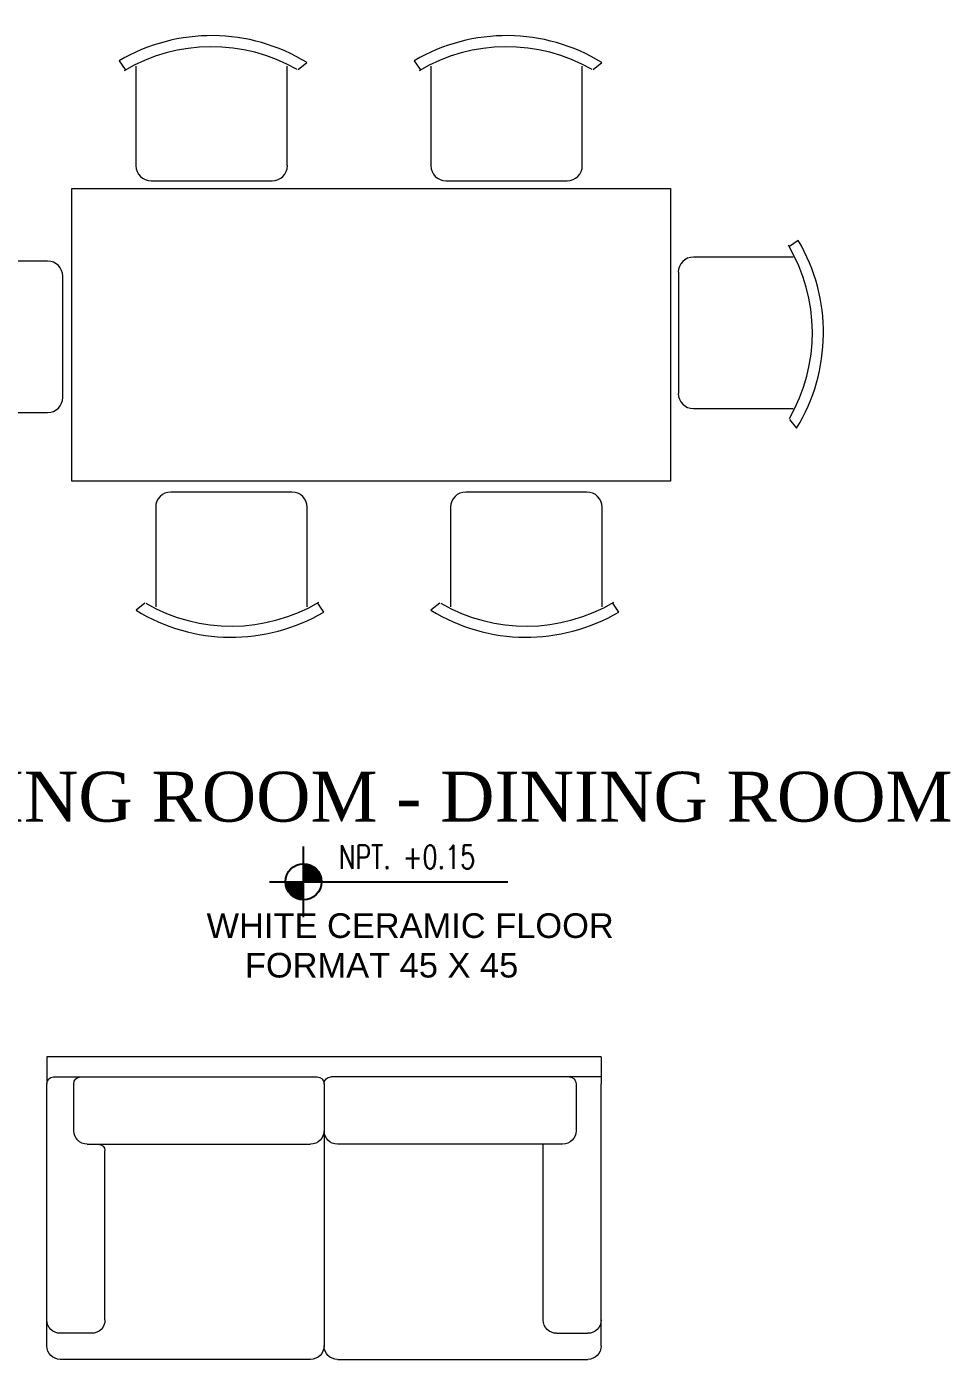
# Model space of a CAD drawing. Header units: millimetres. Extents: x -59 to 123, y 54 to 155.
# Drawn here: x -53.656 to -51.388, y 139.47 to 142.741 of the extents above; entities that cross this region are included whole.
import ezdxf

# ---------------------------------------------------------------- set-up
doc = ezdxf.new("R2010")
doc.units = ezdxf.units.MM
doc.layers.get('0').update_dxf_attribs({"lineweight": 9})
doc.layers.add('A-IND niveles', color=8, linetype='Continuous')
doc.layers.add('A-TEX 010', color=7, linetype='Continuous')
doc.layers.add('mobiliario', color=7, linetype='Continuous', lineweight=0)
doc.layers.add('TEXTO1', color=7, linetype='Continuous', lineweight=0)
doc.styles.add('ARIAL', font='arial.ttf')
doc.styles.add('ROMANS', font='ROMANS.SHX', dxfattribs={"width": 1.35, "height": 0.29})
doc.styles.add('ROMANS 0.75', font='romans.shx', dxfattribs={"width": 0.75})

# ---------------------------------------------------------------- blocks, each defined once
blk = doc.blocks.new('A$C37766BCA')
blk.add_line((0, 0.1807), (1.2198, 0.1807))
blk.add_lwpolyline([(0.1744, 0), (0.1744, 0.3614)])
at = {"const_width": 0.0923}
for points in [[(0.2206, 0.1807, 0.414214), (0.1744, 0.2269, 0.414214)], [(0.1283, 0.1807, 0.414214), (0.1744, 0.1346)]]:
    blk.add_lwpolyline(points, format="xyb", dxfattribs=at)
blk.add_circle((0.1744, 0.1807), 0.0923)
blk = doc.blocks.new('A$C5137030B')
at = {"layer": 'mobiliario'}
for p, q in [((0.5104, 2.1622), (0.5248, 2.1406)), ((0.5513, 2.1492), (0.5513, 1.9048)), ((0.923, 1.9048), (0.923, 2.1492)), ((0.9496, 2.1406), (0.9713, 2.1578)), ((0.5885, 1.8676), (0.8859, 1.8676)), ((0.3826, 0.3752), (0.3826, 1.8455)), ((0.3826, 1.8455), (1.1011, 1.8455)), ((1.1011, 1.8455), (1.1011, 0.3752)), ((1.4148, 1.7289), (1.3932, 1.7145)), ((0.0832, 1.6661), (0.066, 1.6878)), ((1.4018, 1.688), (1.1573, 1.688)), ((0.3191, 1.6395), (0.0746, 1.6395)), ((1.1202, 1.6508), (1.1202, 1.3534)), ((0.3562, 1.3049), (0.3562, 1.6023)), ((1.1573, 1.3163), (1.4018, 1.3163)), ((1.3932, 1.2897), (1.4104, 1.268)), ((0.0746, 1.2678), (0.3191, 1.2678)), ((0.0616, 1.2268), (0.0832, 1.2412)), ((1.4148, 1.0047), (1.3932, 0.9903)), ((0.0832, 0.9419), (0.066, 0.9636)), ((1.4018, 0.9638), (1.1573, 0.9638)), ((1.1202, 0.9266), (1.1202, 0.6292)), ((0.3191, 0.9153), (0.0746, 0.9153)), ((0.3562, 0.5807), (0.3562, 0.8781)), ((1.1573, 0.5921), (1.4018, 0.5921)), ((1.3932, 0.5655), (1.4104, 0.5438)), ((0.0746, 0.5436), (0.3191, 0.5436)), ((0.0616, 0.5026), (0.0832, 0.5171)), ((1.1011, 0.3752), (0.3826, 0.3752)), ((0.8956, 0.3562), (0.5983, 0.3562)), ((0.5611, 0.3191), (0.5611, 0.0746)), ((0.9328, 0.0746), (0.9328, 0.3191)), ((0.5345, 0.0832), (0.5128, 0.066)), ((0.9738, 0.0616), (0.9593, 0.0832))]:
    blk.add_line(p, q, dxfattribs=at)
for centre, radius, start, end in [((0.7372, 1.7756), 0.4482, 58.5054, 120.4019), ((0.7372, 1.7756), 0.421, 60.0817, 120.6821), ((0.5885, 1.9048), 0.0372, 180, 270), ((0.8859, 1.9048), 0.0372, 270, 0), ((1.0282, 1.5021), 0.421, 330.0817, 30.6821), ((1.0282, 1.5021), 0.4482, 328.5054, 30.4019), ((0.4482, 1.4536), 0.4482, 148.5054, 210.4019), ((1.1573, 1.6508), 0.0372, 90, 180), ((0.4482, 1.4536), 0.421, 150.0817, 210.6821), ((0.3191, 1.6023), 0.0372, 0, 90), ((1.1573, 1.3534), 0.0372, 180, 270), ((0.3191, 1.3049), 0.0372, 270, 0), ((1.0282, 0.7779), 0.421, 330.0817, 30.6821), ((1.0282, 0.7779), 0.4482, 328.5054, 30.4019), ((0.4482, 0.7294), 0.4482, 148.5054, 210.4019), ((1.1573, 0.9266), 0.0372, 90, 180), ((0.4482, 0.7294), 0.421, 150.0817, 210.6821), ((0.3191, 0.8781), 0.0372, 0, 90), ((1.1573, 0.6292), 0.0372, 180, 270), ((0.3191, 0.5807), 0.0372, 270, 0), ((0.5983, 0.3191), 0.0372, 90, 180), ((0.8956, 0.3191), 0.0372, 0, 90), ((0.747, 0.4482), 0.4482, 238.5054, 300.4019), ((0.747, 0.4482), 0.421, 240.0817, 300.6821)]:
    blk.add_arc(centre, radius, start, end, dxfattribs=at)
blk = doc.blocks.new('A$C1F100167')
at = {"layer": 'mobiliario'}
for p, q in [((0.198, 0.7425), (0.033, 0.7425)), ((0.6476, 0.7425), (0.198, 0.7425)), ((0.7136, 0.7425), (1.3282, 0.7425)), ((0, 0.7095), (0, 0.066)), ((0.6806, 0.1815), (0.6806, 0.7095)), ((0.6806, 0.1815), (0.6806, 0.7095)), ((1.3612, 0.7095), (1.3612, 0.066)), ((0.1097, 0.6786), (0.033, 0.6786)), ((1.2515, 0.6786), (1.3282, 0.6786)), ((0.1427, 0.6456), (0.1427, 0.231)), ((1.2185, 0.6456), (1.2185, 0.2145)), ((0.099, 0.2145), (0.6476, 0.2145)), ((1.2664, 0.2145), (0.7136, 0.2145)), ((0.066, 0.1815), (0.066, 0.066)), ((0.6806, 0.066), (0.6806, 0.1815)), ((0.6806, 0.066), (0.6806, 0.1815)), ((1.2994, 0.066), (1.2994, 0.1815)), ((0, 0), (0, 0.066)), ((1.3612, 0), (1.3612, 0.066)), ((0.0165, 0.0495), (0.0825, 0.0495)), ((0.0825, 0.0495), (0.6641, 0.0495)), ((1.2829, 0.0495), (0.6971, 0.0495)), ((1.3612, 0.0495), (1.2829, 0.0495)), ((1.3612, 0), (0, 0))]:
    blk.add_line(p, q, dxfattribs=at)
for centre, radius, start, end in [((0.033, 0.7095), 0.033, 90, 180), ((0.6476, 0.7095), 0.033, 0, 90), ((0.7136, 0.7095), 0.033, 90, 180), ((1.3282, 0.7095), 0.033, 0, 90), ((0.033, 0.6456), 0.033, 90, 180), ((0.1097, 0.6456), 0.033, 0, 90), ((1.2515, 0.6456), 0.033, 90, 180), ((1.3282, 0.6456), 0.033, 0, 90), ((0.1262, 0.231), 0.0165, 270, 0), ((0.099, 0.1815), 0.033, 90, 180), ((0.6476, 0.1815), 0.033, 0, 90), ((0.7136, 0.1815), 0.033, 90, 180), ((1.2664, 0.1815), 0.033, 0, 90), ((0.0165, 0.066), 0.0165, 180, 270), ((0.0825, 0.066), 0.0165, 180, 270), ((0.6641, 0.066), 0.0165, 270, 0), ((0.6971, 0.066), 0.0165, 180, 270), ((1.2829, 0.066), 0.0165, 270, 0)]:
    blk.add_arc(centre, radius, start, end, dxfattribs=at)

msp = doc.modelspace()

# ---------------------------------------------------------------- block references
at = {"layer": 'A-IND niveles', "lineweight": 5, "xscale": 0.4800000000000012, "yscale": 0.4800000000000012, "zscale": 0.4800000000000012}
msp.add_blockref('A$C37766BCA', (-53.0597, 140.5557), dxfattribs=at)
at = {"layer": 'mobiliario', "lineweight": 5, "rotation": 90}
msp.add_blockref('A$C5137030B', (-51.6996, 141.2426), dxfattribs=at)
at = {"layer": 'mobiliario', "lineweight": 5, "xscale": -1, "rotation": 180}
msp.add_blockref('A$C1F100167', (-53.6063, 140.2128), dxfattribs=at)

# ---------------------------------------------------------------- texts
at = {"layer": 'A-IND niveles', "lineweight": 5, "style": 'ROMANS 0.75', "width": 0.75}
msp.add_text('NPT. +0.15', height=0.0576, dxfattribs=at).set_placement((-52.8895, 140.6745))
at = {"layer": 'A-TEX 010', "lineweight": 5, "insert": (-52.7073, 140.9125), "char_height": 0.1224, "attachment_point": 2, "style": 'ROMANS'}
msp.add_mtext('{\\fTimes New Roman|b0|i0|c0|p18;LIVING ROOM - DINING ROOM}', dxfattribs=at)
at = {"layer": 'TEXTO1', "lineweight": 5, "style": 'ARIAL'}
for s, p in [('WHITE CERAMIC FLOOR', (-53.2141, 140.5045)), ('FORMAT 45 X 45', (-53.1201, 140.4074))]:
    msp.add_text(s, height=0.06048, dxfattribs=at).set_placement(p)

doc.saveas('drawing.dxf')
